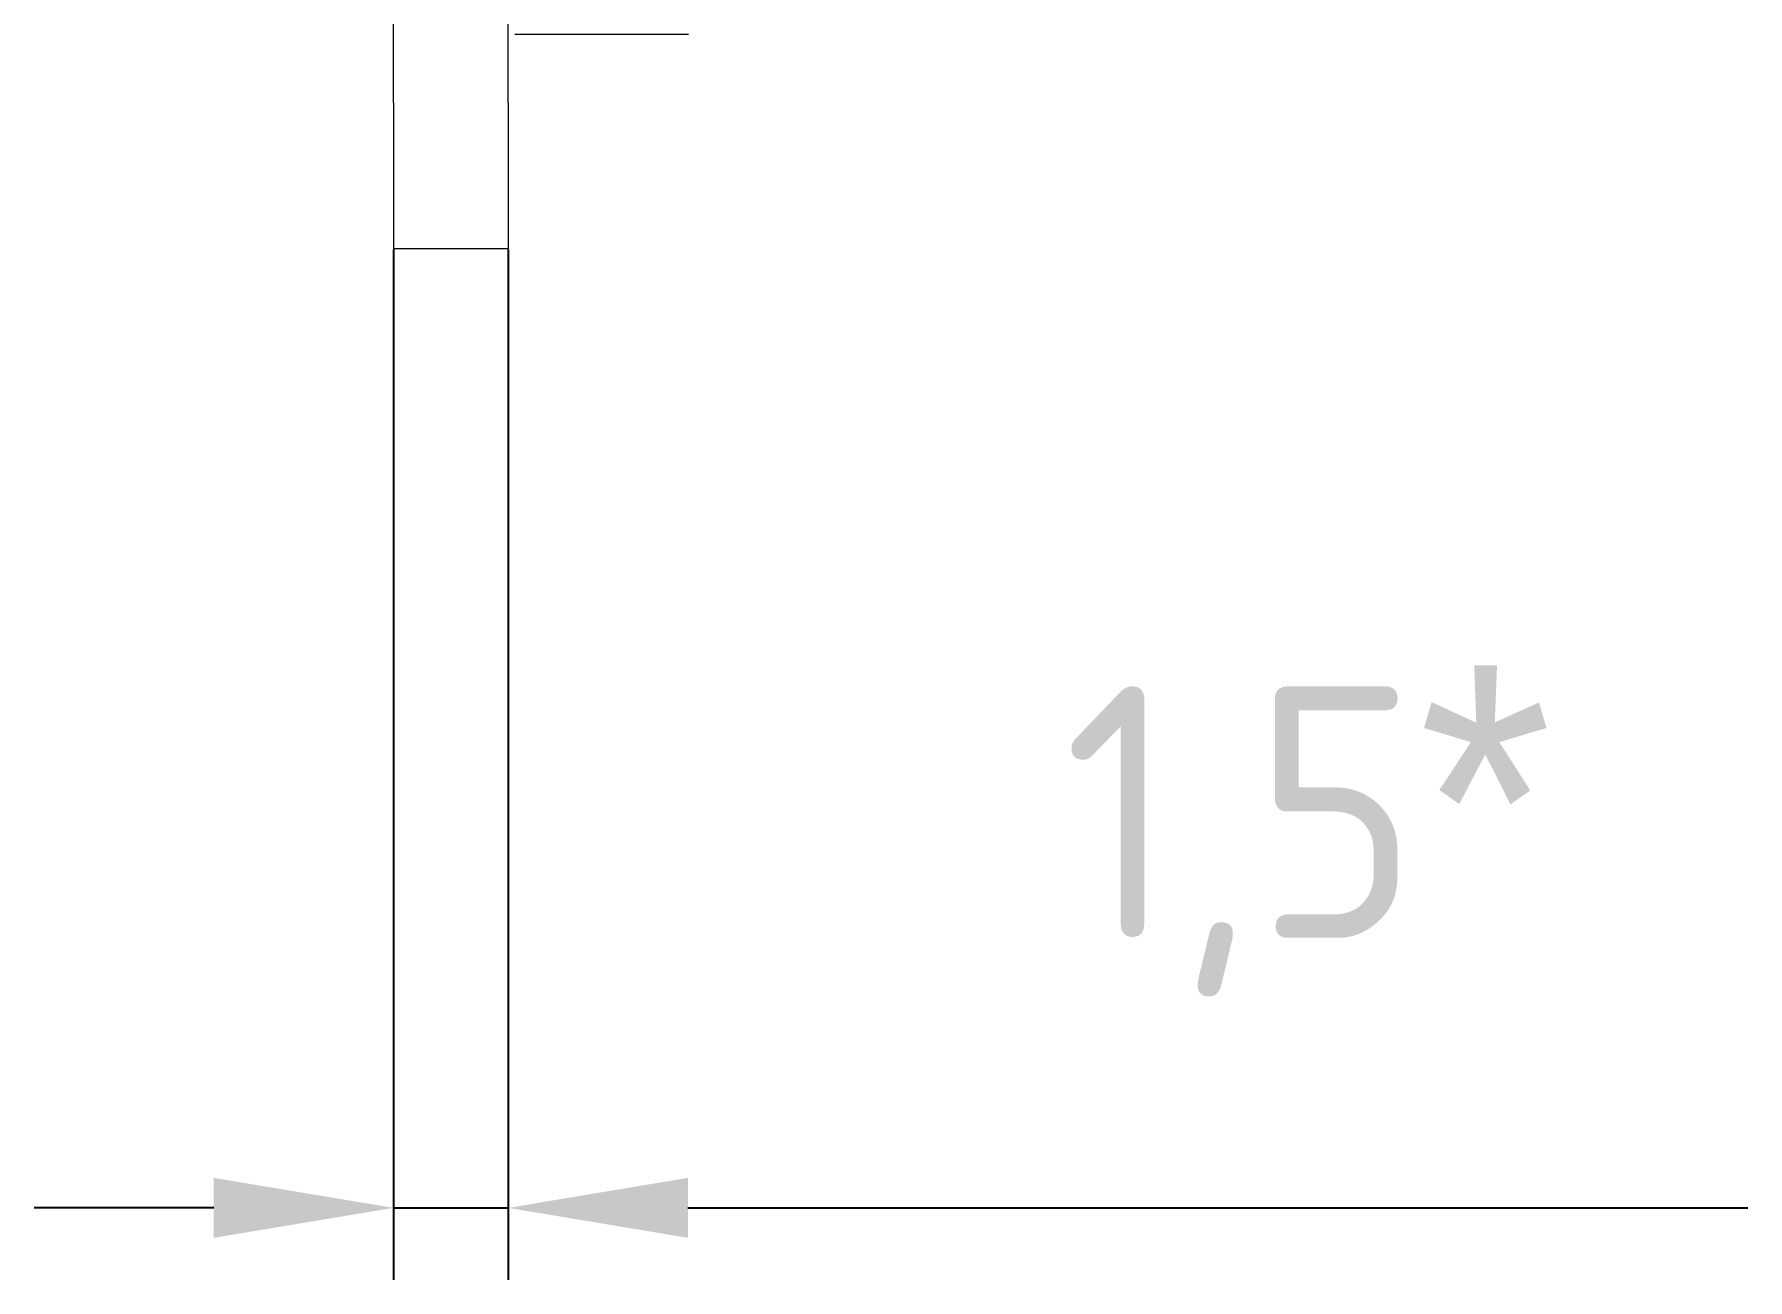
# Model space of a CAD drawing. Header units: millimetres. Extents: x 0 to 420, y 0 to 297.
# Drawn here: x 195.57 to 219.43, y 166.57 to 183.9 of the extents above; entities that cross this region are included whole.
import ezdxf

# ---------------------------------------------------------------- set-up
doc = ezdxf.new("R2010")
doc.units = ezdxf.units.MM
doc.header["$PDSIZE"] = -1
doc.styles.add('СПДС', font='isocpeur.ttf', dxfattribs={"width": 0.9})
doc.dimstyles.new('ISO-25', dxfattribs={"dimtxt": 2.5, "dimasz": 2.5, "dimexe": 1.25, "dimexo": 0.625, "dimtad": 1, "dimtxsty": 'Standard', "dimcen": 2.5, "dimadec": 0, "dimazin": 0, "dimtfac": 1, "dimtmove": 0, "dimatfit": 3, "dimfxl": 1, "dimarcsym": 0})

# ---------------------------------------------------------------- blocks, each defined once
blk = doc.blocks.new('*D32')
at = {"color": 0, "lineweight": -2, "transparency": 16777216}
for p, q in [((200.571, 180.906), (200.571, 166.57)), ((202.171, 180.906), (202.171, 166.57)), ((198.071, 167.57), (195.571, 167.57)), ((200.571, 167.57), (202.171, 167.57)), ((204.671, 167.57), (219.426, 167.57))]:
    blk.add_line(p, q, dxfattribs=at)
at = {"color": 0, "transparency": 16777216}
for points in [[(198.071, 167.987), (198.071, 167.153), (200.571, 167.57)], [(204.671, 167.987), (204.671, 167.153), (202.171, 167.57)]]:
    blk.add_solid(points, dxfattribs=at)
at = {"layer": 'Defpoints', "color": 0, "transparency": 16777216}
for p in [(200.571, 180.916), (202.171, 180.916), (202.171, 167.57)]:
    blk.add_point(p, dxfattribs=at)
at = {"color": 0, "transparency": 16777216, "insert": (213.299, 172.816), "char_height": 3.5, "attachment_point": 5, "style": 'СПДС'}
blk.add_mtext('1,5{\\fArial|b0|i0|c204|p34;\\H1.08333x;*}', dxfattribs=at)
blk = doc.blocks.new('A$Cca01fdc4')
at = {"color": 0, "linetype": 'Continuous', "lineweight": 0, "extrusion": (0, 1, 0)}
for p, q in [((107.25, 1.69), (107.25, 4.11)), ((108.204, 1.6), (99.357, 1.6)), ((108.204, 1.6), (110.236, 1.6)), ((110.236, 1.6), (110.236, 0)), ((108.204, 0), (99.357, 0)), ((108.204, 0), (110.236, 0))]:
    blk.add_line(p, q, dxfattribs=at)

msp = doc.modelspace()

# ---------------------------------------------------------------- block references
at = {"rotation": 270}
msp.add_blockref('A$Cca01fdc4', (200.571, 291.152), dxfattribs=at)

# ---------------------------------------------------------------- dimensions: what is measured, and where the dimension line sits
dim = msp.add_linear_dim(base=(202.171, 167.57), p1=(200.571, 180.916), p2=(202.171, 180.916), text='1,5{\\fArial|b0|i0|c204|p34;\\H1.08333x;*}', dimstyle='ISO-25', override={"dimtxt": 3.5, "dimexe": 1, "dimexo": 0.01, "dimgap": 3, "dimtih": 1, "dimtoh": 1, "dimzin": 0, "dimtxsty": 'СПДС', "dimadec": 2, "dimtdec": 3, "dimtzin": 0})
dim.commit()
dim.dimension.update_dxf_attribs({"geometry": '*D32', "text_midpoint": (213.299, 172.816)})

doc.saveas('drawing.dxf')
